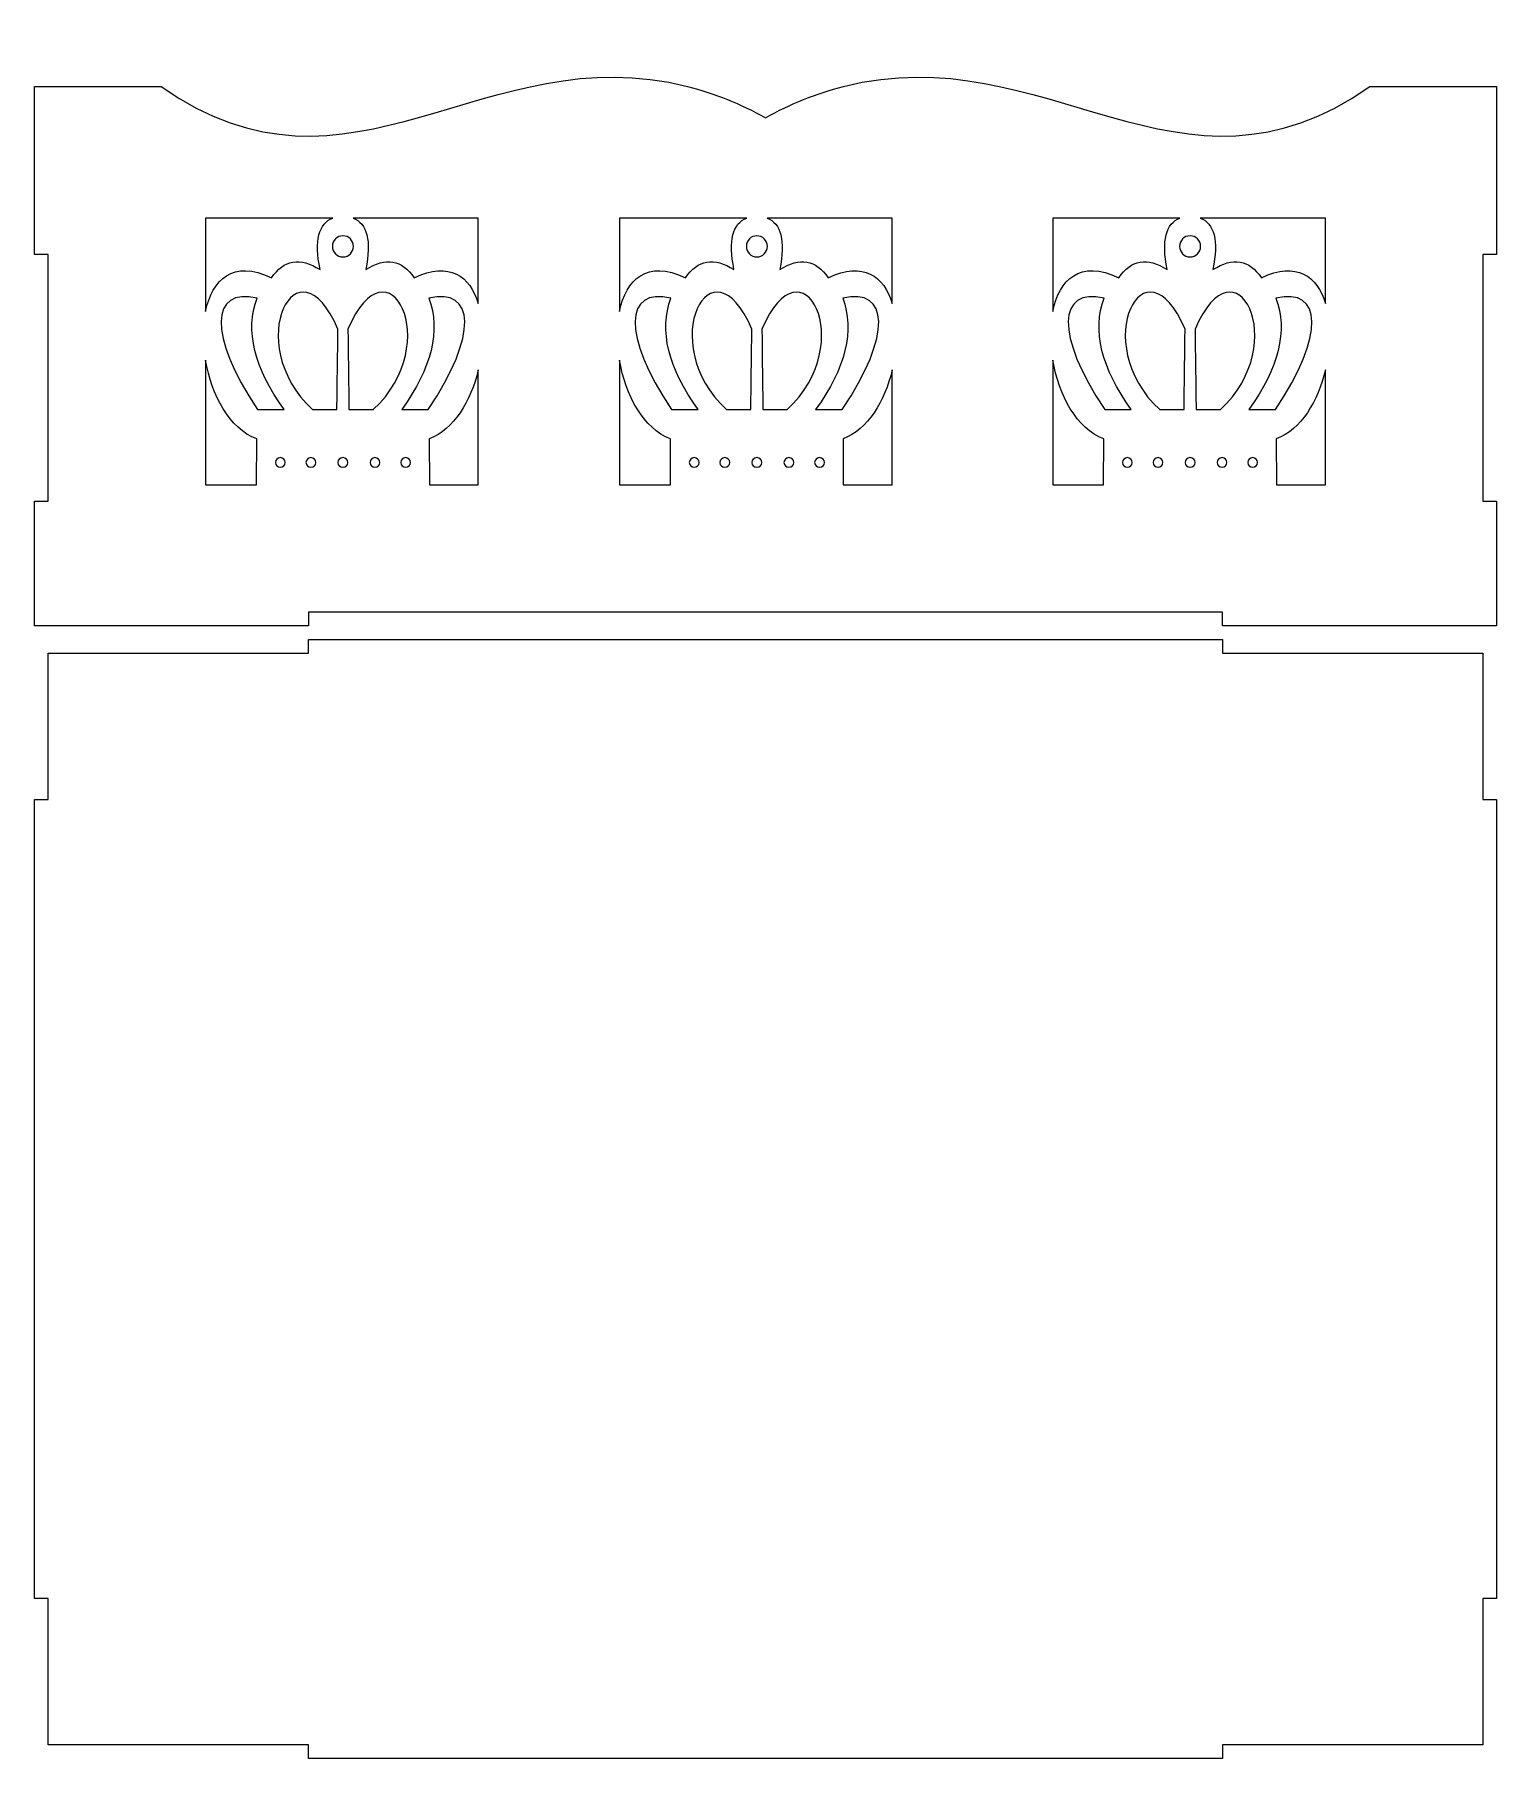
# Model space of a CAD drawing. Header units: millimetres. Extents: x -1460 to 1460, y -777 to 775.
# Drawn here: x -395.2 to -75.2, y 85.1 to 462.5 of the extents above; entities that cross this region are included whole.
import ezdxf

# ---------------------------------------------------------------- set-up
doc = ezdxf.new("R2010")
doc.units = ezdxf.units.MM
doc.header["$MEASUREMENT"] = 0
doc.layers.add('Camada 1', color=7, linetype='Continuous')

msp = doc.modelspace()

# ---------------------------------------------------------------- linework, layer by layer
at = {"layer": 'Camada 1', "color": 250, "lineweight": 20}
for points, knots in [([(-335.2472, 336.0498), (-335.2472, 336.0498), (-135.2498, 336.0498), (-135.2498, 336.0498), (-135.2498, 336.0498), (-135.2498, 336.0498), (-135.2498, 333.0498), (-135.2498, 333.0498), (-135.2498, 333.0498), (-135.2498, 333.0498), (-78.2484, 333.0498), (-78.2484, 333.0498), (-78.2484, 333.0498), (-78.2484, 333.0498), (-75.2484, 333.0523), (-75.2484, 333.0523), (-75.2484, 333.0523), (-75.2484, 333.0523), (-75.2484, 343.1867), (-75.2484, 343.1867), (-75.2484, 343.1867), (-75.2484, 343.1867), (-75.2484, 360.3264), (-75.2484, 360.3264), (-75.2484, 360.3264), (-75.2484, 360.3264), (-78.2484, 360.3264), (-78.2484, 360.3264), (-78.2484, 360.3264), (-78.2484, 360.3264), (-78.2484, 414.3264), (-78.2484, 414.3264), (-78.2484, 414.3264), (-78.2484, 414.3264), (-75.2484, 414.3264), (-75.2484, 414.3264), (-75.2484, 414.3264), (-75.2484, 414.3264), (-75.2484, 451.1188), (-75.2484, 451.1188), (-75.2484, 451.1188), (-75.2484, 451.1188), (-102.9897, 451.1188), (-102.9897, 451.1188), (-102.9897, 451.1188), (-144.5511, 421.798), (-173.8946, 462.507), (-218.1698, 451.1188), (-218.1698, 451.1188), (-224.1535, 449.5797), (-229.8389, 447.3068), (-235.2484, 444.284), (-235.2484, 444.284), (-240.6579, 447.3068), (-246.3433, 449.5797), (-252.327, 451.1188), (-252.327, 451.1188), (-296.6003, 462.5065), (-325.9421, 421.8016), (-367.5018, 451.1152), (-367.5018, 451.1152), (-367.5018, 451.1152), (-367.5073, 451.1188), (-367.5073, 451.1188), (-367.5073, 451.1188), (-367.5073, 451.1188), (-395.2484, 451.1188), (-395.2484, 451.1188), (-395.2484, 451.1188), (-395.2484, 451.1188), (-395.2484, 414.3264), (-395.2484, 414.3264), (-395.2484, 414.3264), (-395.2484, 414.3264), (-392.2484, 414.3264), (-392.2484, 414.3264), (-392.2484, 414.3264), (-392.2484, 414.3264), (-392.2484, 360.3264), (-392.2484, 360.3264), (-392.2484, 360.3264), (-392.2484, 360.3264), (-395.2484, 360.3264), (-395.2484, 360.3264), (-395.2484, 360.3264), (-395.2484, 360.3264), (-395.2484, 343.1867), (-395.2484, 343.1867), (-395.2484, 343.1867), (-395.2484, 343.1867), (-395.2484, 333.0523), (-395.2484, 333.0523), (-395.2484, 333.0523), (-395.2484, 333.0523), (-392.2484, 333.0498), (-392.2484, 333.0498), (-392.2484, 333.0498), (-392.2484, 333.0498), (-335.2472, 333.0498), (-335.2472, 333.0498), (-335.2472, 333.0498), (-335.2472, 333.0498), (-335.2472, 336.0498), (-335.2472, 336.0498)], [0, 0, 0, 0, 0.03703704, 0.03703704, 0.03703704, 0.03703704, 0.07407407, 0.07407407, 0.07407407, 0.07407407, 0.11111111, 0.11111111, 0.11111111, 0.11111111, 0.14814815, 0.14814815, 0.14814815, 0.14814815, 0.18518519, 0.18518519, 0.18518519, 0.18518519, 0.22222222, 0.22222222, 0.22222222, 0.22222222, 0.25925926, 0.25925926, 0.25925926, 0.25925926, 0.2962963, 0.2962963, 0.2962963, 0.2962963, 0.33333333, 0.33333333, 0.33333333, 0.33333333, 0.37037037, 0.37037037, 0.37037037, 0.37037037, 0.40740741, 0.40740741, 0.40740741, 0.40740741, 0.44444444, 0.44444444, 0.44444444, 0.44444444, 0.48148148, 0.48148148, 0.48148148, 0.48148148, 0.51851852, 0.51851852, 0.51851852, 0.51851852, 0.55555556, 0.55555556, 0.55555556, 0.55555556, 0.59259259, 0.59259259, 0.59259259, 0.59259259, 0.62962963, 0.62962963, 0.62962963, 0.62962963, 0.66666667, 0.66666667, 0.66666667, 0.66666667, 0.7037037, 0.7037037, 0.7037037, 0.7037037, 0.74074074, 0.74074074, 0.74074074, 0.74074074, 0.77777778, 0.77777778, 0.77777778, 0.77777778, 0.81481481, 0.81481481, 0.81481481, 0.81481481, 0.85185185, 0.85185185, 0.85185185, 0.85185185, 0.88888889, 0.88888889, 0.88888889, 0.88888889, 0.92592593, 0.92592593, 0.92592593, 0.92592593, 1, 1, 1, 1]), ([(-357.7985, 422.3286), (-357.7985, 422.3286), (-329.9595, 422.3286), (-329.9595, 422.3286), (-329.9595, 422.3286), (-333.0542, 421.1244), (-334.0124, 417.3848), (-332.7538, 411.0491), (-332.7538, 411.0491), (-337.1136, 413.8061), (-340.6508, 413.2058), (-343.3651, 409.2481), (-343.3651, 409.2481), (-351.7852, 413.2931), (-356.381, 408.8554), (-357.7985, 401.8895), (-357.7985, 401.8895), (-357.7985, 401.8895), (-357.7985, 422.3286), (-357.7985, 422.3286)], [0, 0, 0, 0, 0.16666667, 0.16666667, 0.16666667, 0.16666667, 0.33333333, 0.33333333, 0.33333333, 0.33333333, 0.5, 0.5, 0.5, 0.5, 0.66666667, 0.66666667, 0.66666667, 0.66666667, 1, 1, 1, 1]), ([(-322.7264, 411.0491), (-321.4678, 417.3848), (-322.426, 421.1244), (-325.5206, 422.3286), (-325.5206, 422.3286), (-325.5206, 422.3286), (-298.1184, 422.3286), (-298.1184, 422.3286), (-298.1184, 422.3286), (-298.1184, 422.3286), (-298.1184, 403.6289), (-298.1184, 403.6289), (-298.1184, 403.6289), (-299.9192, 409.5565), (-304.4199, 412.9449), (-312.1151, 409.2481), (-312.1151, 409.2481), (-314.8294, 413.2058), (-318.3666, 413.8061), (-322.7264, 411.0491)], [0, 0, 0, 0, 0.16666667, 0.16666667, 0.16666667, 0.16666667, 0.33333333, 0.33333333, 0.33333333, 0.33333333, 0.5, 0.5, 0.5, 0.5, 0.66666667, 0.66666667, 0.66666667, 0.66666667, 1, 1, 1, 1]), ([(-267.1962, 401.8895), (-267.1962, 401.8895), (-267.1962, 422.3286), (-267.1962, 422.3286), (-267.1962, 422.3286), (-267.1962, 422.3286), (-239.3572, 422.3286), (-239.3572, 422.3286), (-239.3572, 422.3286), (-242.4519, 421.1244), (-243.4101, 417.3848), (-242.1515, 411.0491), (-242.1515, 411.0491), (-246.5113, 413.8061), (-250.0485, 413.2058), (-252.7628, 409.2481), (-252.7628, 409.2481), (-261.1829, 413.2931), (-265.7787, 408.8554), (-267.1962, 401.8895)], [0, 0, 0, 0, 0.16666667, 0.16666667, 0.16666667, 0.16666667, 0.33333333, 0.33333333, 0.33333333, 0.33333333, 0.5, 0.5, 0.5, 0.5, 0.66666667, 0.66666667, 0.66666667, 0.66666667, 1, 1, 1, 1]), ([(-234.9183, 422.3286), (-234.9183, 422.3286), (-207.5161, 422.3286), (-207.5161, 422.3286), (-207.5161, 422.3286), (-207.5161, 422.3286), (-207.5161, 403.6289), (-207.5161, 403.6289), (-207.5161, 403.6289), (-209.3169, 409.5565), (-213.8176, 412.9449), (-221.5128, 409.2481), (-221.5128, 409.2481), (-224.2271, 413.2058), (-227.7643, 413.8061), (-232.1241, 411.0491), (-232.1241, 411.0491), (-230.8655, 417.3848), (-231.8237, 421.1244), (-234.9183, 422.3286)], [0, 0, 0, 0, 0.16666667, 0.16666667, 0.16666667, 0.16666667, 0.33333333, 0.33333333, 0.33333333, 0.33333333, 0.5, 0.5, 0.5, 0.5, 0.66666667, 0.66666667, 0.66666667, 0.66666667, 1, 1, 1, 1]), ([(-172.3784, 401.8895), (-172.3784, 401.8895), (-172.3784, 422.3286), (-172.3784, 422.3286), (-172.3784, 422.3286), (-172.3784, 422.3286), (-144.5394, 422.3286), (-144.5394, 422.3286), (-144.5394, 422.3286), (-147.6341, 421.1244), (-148.5923, 417.3848), (-147.3337, 411.0491), (-147.3337, 411.0491), (-151.6935, 413.8061), (-155.2307, 413.2058), (-157.945, 409.2481), (-157.945, 409.2481), (-166.3651, 413.2931), (-170.9609, 408.8554), (-172.3784, 401.8895)], [0, 0, 0, 0, 0.16666667, 0.16666667, 0.16666667, 0.16666667, 0.33333333, 0.33333333, 0.33333333, 0.33333333, 0.5, 0.5, 0.5, 0.5, 0.66666667, 0.66666667, 0.66666667, 0.66666667, 1, 1, 1, 1]), ([(-137.3063, 411.0491), (-136.0477, 417.3848), (-137.0059, 421.1244), (-140.1005, 422.3286), (-140.1005, 422.3286), (-140.1005, 422.3286), (-112.6983, 422.3286), (-112.6983, 422.3286), (-112.6983, 422.3286), (-112.6983, 422.3286), (-112.6983, 403.6289), (-112.6983, 403.6289), (-112.6983, 403.6289), (-114.4991, 409.5565), (-118.9998, 412.9449), (-126.695, 409.2481), (-126.695, 409.2481), (-129.4093, 413.2058), (-132.9465, 413.8061), (-137.3063, 411.0491)], [0, 0, 0, 0, 0.16666667, 0.16666667, 0.16666667, 0.16666667, 0.33333333, 0.33333333, 0.33333333, 0.33333333, 0.5, 0.5, 0.5, 0.5, 0.66666667, 0.66666667, 0.66666667, 0.66666667, 1, 1, 1, 1]), ([(-334.3915, 380.381), (-350.1604, 395.0426), (-337.5869, 418.6776), (-328.8379, 398.0041), (-328.8379, 398.0041), (-328.9845, 385.9804), (-329.0548, 380.9567), (-329.0548, 380.3804), (-329.0548, 380.3804), (-332.887, 380.3808), (-334.666, 380.381), (-334.3915, 380.381)], [0, 0, 0, 0, 0.25, 0.25, 0.25, 0.25, 0.5, 0.5, 0.5, 0.5, 1, 1, 1, 1]), ([(-330.0455, 416.1276), (-330.0455, 417.4018), (-329.0139, 418.4349), (-327.7402, 418.4371), (-327.7402, 418.4371), (-326.4663, 418.4349), (-325.4347, 417.4018), (-325.4347, 416.1276), (-325.4347, 416.1276), (-325.4347, 414.8535), (-326.4663, 413.8204), (-327.74, 413.8182), (-327.74, 413.8182), (-329.0139, 413.8204), (-330.0455, 414.8535), (-330.0455, 416.1276)], [0, 0, 0, 0, 0.2, 0.2, 0.2, 0.2, 0.4, 0.4, 0.4, 0.4, 0.6, 0.6, 0.6, 0.6, 1, 1, 1, 1]), ([(-326.4254, 380.3804), (-326.4254, 380.9567), (-326.4957, 385.9804), (-326.6423, 398.0041), (-326.6423, 398.0041), (-317.8933, 418.6776), (-305.3198, 395.0426), (-321.0887, 380.381), (-321.0887, 380.381), (-320.8142, 380.381), (-322.5932, 380.3808), (-326.4254, 380.3804)], [0, 0, 0, 0, 0.25, 0.25, 0.25, 0.25, 0.5, 0.5, 0.5, 0.5, 1, 1, 1, 1]), ([(-243.7892, 380.381), (-259.5581, 395.0426), (-246.9846, 418.6776), (-238.2356, 398.0041), (-238.2356, 398.0041), (-238.3822, 385.9804), (-238.4525, 380.9567), (-238.4525, 380.3804), (-238.4525, 380.3804), (-242.2847, 380.3808), (-244.0637, 380.381), (-243.7892, 380.381)], [0, 0, 0, 0, 0.25, 0.25, 0.25, 0.25, 0.5, 0.5, 0.5, 0.5, 1, 1, 1, 1]), ([(-239.4432, 416.1276), (-239.4432, 417.4018), (-238.4116, 418.4349), (-237.1379, 418.4371), (-237.1379, 418.4371), (-235.864, 418.4349), (-234.8324, 417.4018), (-234.8324, 416.1276), (-234.8324, 416.1276), (-234.8324, 414.8535), (-235.864, 413.8204), (-237.1377, 413.8182), (-237.1377, 413.8182), (-238.4116, 413.8204), (-239.4432, 414.8535), (-239.4432, 416.1276)], [0, 0, 0, 0, 0.2, 0.2, 0.2, 0.2, 0.4, 0.4, 0.4, 0.4, 0.6, 0.6, 0.6, 0.6, 1, 1, 1, 1]), ([(-235.8231, 380.3804), (-235.8231, 380.9567), (-235.8934, 385.9804), (-236.04, 398.0041), (-236.04, 398.0041), (-227.291, 418.6776), (-214.7175, 395.0426), (-230.4864, 380.381), (-230.4864, 380.381), (-230.2119, 380.381), (-231.9909, 380.3808), (-235.8231, 380.3804)], [0, 0, 0, 0, 0.25, 0.25, 0.25, 0.25, 0.5, 0.5, 0.5, 0.5, 1, 1, 1, 1]), ([(-148.9714, 380.381), (-164.7403, 395.0426), (-152.1668, 418.6776), (-143.4178, 398.0041), (-143.4178, 398.0041), (-143.5644, 385.9804), (-143.6347, 380.9567), (-143.6347, 380.3804), (-143.6347, 380.3804), (-147.4669, 380.3808), (-149.2459, 380.381), (-148.9714, 380.381)], [0, 0, 0, 0, 0.25, 0.25, 0.25, 0.25, 0.5, 0.5, 0.5, 0.5, 1, 1, 1, 1]), ([(-142.3199, 413.8182), (-143.5938, 413.8204), (-144.6254, 414.8535), (-144.6254, 416.1276), (-144.6254, 416.1276), (-144.6254, 417.4018), (-143.5938, 418.4349), (-142.3201, 418.4371), (-142.3201, 418.4371), (-141.0462, 418.4349), (-140.0146, 417.4018), (-140.0146, 416.1276), (-140.0146, 416.1276), (-140.0146, 414.8535), (-141.0462, 413.8204), (-142.3199, 413.8182)], [0, 0, 0, 0, 0.2, 0.2, 0.2, 0.2, 0.4, 0.4, 0.4, 0.4, 0.6, 0.6, 0.6, 0.6, 1, 1, 1, 1]), ([(-141.2222, 398.0041), (-132.4732, 418.6776), (-119.8997, 395.0426), (-135.6686, 380.381), (-135.6686, 380.381), (-135.3941, 380.381), (-137.1731, 380.3808), (-141.0053, 380.3804), (-141.0053, 380.3804), (-141.0053, 380.9567), (-141.0756, 385.9804), (-141.2222, 398.0041)], [0, 0, 0, 0, 0.25, 0.25, 0.25, 0.25, 0.5, 0.5, 0.5, 0.5, 1, 1, 1, 1]), ([(-346.4326, 380.3803), (-357.4081, 396.8072), (-356.6749, 407.1998), (-346.5426, 404.7943), (-346.5426, 404.7943), (-349.1672, 397.6811), (-347.1879, 389.5524), (-340.6047, 380.4082), (-340.6047, 380.4082), (-340.6047, 380.4082), (-346.4326, 380.3803), (-346.4326, 380.3803)], [0, 0, 0, 0, 0.25, 0.25, 0.25, 0.25, 0.5, 0.5, 0.5, 0.5, 1, 1, 1, 1]), ([(-308.9376, 404.7943), (-298.8053, 407.1998), (-298.0721, 396.8072), (-309.0476, 380.3803), (-309.0476, 380.3803), (-309.0476, 380.3803), (-314.8755, 380.4082), (-314.8755, 380.4082), (-314.8755, 380.4082), (-308.2923, 389.5524), (-306.313, 397.6811), (-308.9376, 404.7943)], [0, 0, 0, 0, 0.25, 0.25, 0.25, 0.25, 0.5, 0.5, 0.5, 0.5, 1, 1, 1, 1]), ([(-255.8303, 380.3803), (-266.8058, 396.8072), (-266.0726, 407.1998), (-255.9403, 404.7943), (-255.9403, 404.7943), (-258.5649, 397.6811), (-256.5856, 389.5524), (-250.0024, 380.4082), (-250.0024, 380.4082), (-250.0024, 380.4082), (-255.8303, 380.3803), (-255.8303, 380.3803)], [0, 0, 0, 0, 0.25, 0.25, 0.25, 0.25, 0.5, 0.5, 0.5, 0.5, 1, 1, 1, 1]), ([(-224.2732, 380.4082), (-217.69, 389.5524), (-215.7107, 397.6811), (-218.3353, 404.7943), (-218.3353, 404.7943), (-208.203, 407.1998), (-207.4698, 396.8072), (-218.4453, 380.3803), (-218.4453, 380.3803), (-218.4453, 380.3803), (-224.2732, 380.4082), (-224.2732, 380.4082)], [0, 0, 0, 0, 0.25, 0.25, 0.25, 0.25, 0.5, 0.5, 0.5, 0.5, 1, 1, 1, 1]), ([(-161.0125, 380.3803), (-171.988, 396.8072), (-171.2548, 407.1998), (-161.1225, 404.7943), (-161.1225, 404.7943), (-163.7471, 397.6811), (-161.7678, 389.5524), (-155.1846, 380.4082), (-155.1846, 380.4082), (-155.1846, 380.4082), (-161.0125, 380.3803), (-161.0125, 380.3803)], [0, 0, 0, 0, 0.25, 0.25, 0.25, 0.25, 0.5, 0.5, 0.5, 0.5, 1, 1, 1, 1]), ([(-129.4554, 380.4082), (-122.8722, 389.5524), (-120.8929, 397.6811), (-123.5175, 404.7943), (-123.5175, 404.7943), (-113.3852, 407.1998), (-112.652, 396.8072), (-123.6275, 380.3803), (-123.6275, 380.3803), (-123.6275, 380.3803), (-129.4554, 380.4082), (-129.4554, 380.4082)], [0, 0, 0, 0, 0.25, 0.25, 0.25, 0.25, 0.5, 0.5, 0.5, 0.5, 1, 1, 1, 1]), ([(-357.7985, 363.9086), (-357.7985, 363.9086), (-357.7985, 391.2418), (-357.7985, 391.2418), (-357.7985, 391.2418), (-356.4918, 383.603), (-352.5797, 376.1524), (-346.6088, 374.0017), (-346.6088, 374.0017), (-346.6088, 374.0017), (-346.6583, 363.9086), (-346.6583, 363.9086), (-346.6583, 363.9086), (-346.6583, 363.9086), (-357.7985, 363.9086), (-357.7985, 363.9086)], [0, 0, 0, 0, 0.2, 0.2, 0.2, 0.2, 0.4, 0.4, 0.4, 0.4, 0.6, 0.6, 0.6, 0.6, 1, 1, 1, 1]), ([(-308.8219, 363.9086), (-308.8219, 363.9086), (-308.8714, 374.0017), (-308.8714, 374.0017), (-308.8714, 374.0017), (-303.4621, 375.9501), (-299.7414, 382.2493), (-298.1184, 389.0959), (-298.1184, 389.0959), (-298.1184, 389.0959), (-298.1184, 363.9086), (-298.1184, 363.9086), (-298.1184, 363.9086), (-298.1184, 363.9086), (-308.8219, 363.9086), (-308.8219, 363.9086)], [0, 0, 0, 0, 0.2, 0.2, 0.2, 0.2, 0.4, 0.4, 0.4, 0.4, 0.6, 0.6, 0.6, 0.6, 1, 1, 1, 1]), ([(-267.1962, 363.9086), (-267.1962, 363.9086), (-267.1962, 391.2418), (-267.1962, 391.2418), (-267.1962, 391.2418), (-265.8895, 383.603), (-261.9774, 376.1524), (-256.0065, 374.0017), (-256.0065, 374.0017), (-256.0065, 374.0017), (-256.056, 363.9086), (-256.056, 363.9086), (-256.056, 363.9086), (-256.056, 363.9086), (-267.1962, 363.9086), (-267.1962, 363.9086)], [0, 0, 0, 0, 0.2, 0.2, 0.2, 0.2, 0.4, 0.4, 0.4, 0.4, 0.6, 0.6, 0.6, 0.6, 1, 1, 1, 1]), ([(-218.2196, 363.9086), (-218.2196, 363.9086), (-218.2691, 374.0017), (-218.2691, 374.0017), (-218.2691, 374.0017), (-212.8598, 375.9501), (-209.1391, 382.2493), (-207.5161, 389.0959), (-207.5161, 389.0959), (-207.5161, 389.0959), (-207.5161, 363.9086), (-207.5161, 363.9086), (-207.5161, 363.9086), (-207.5161, 363.9086), (-218.2196, 363.9086), (-218.2196, 363.9086)], [0, 0, 0, 0, 0.2, 0.2, 0.2, 0.2, 0.4, 0.4, 0.4, 0.4, 0.6, 0.6, 0.6, 0.6, 1, 1, 1, 1]), ([(-172.3784, 363.9086), (-172.3784, 363.9086), (-172.3784, 391.2418), (-172.3784, 391.2418), (-172.3784, 391.2418), (-171.0717, 383.603), (-167.1596, 376.1524), (-161.1887, 374.0017), (-161.1887, 374.0017), (-161.1887, 374.0017), (-161.2382, 363.9086), (-161.2382, 363.9086), (-161.2382, 363.9086), (-161.2382, 363.9086), (-172.3784, 363.9086), (-172.3784, 363.9086)], [0, 0, 0, 0, 0.2, 0.2, 0.2, 0.2, 0.4, 0.4, 0.4, 0.4, 0.6, 0.6, 0.6, 0.6, 1, 1, 1, 1]), ([(-123.4018, 363.9086), (-123.4018, 363.9086), (-123.4513, 374.0017), (-123.4513, 374.0017), (-123.4513, 374.0017), (-118.042, 375.9501), (-114.3213, 382.2493), (-112.6983, 389.0959), (-112.6983, 389.0959), (-112.6983, 389.0959), (-112.6983, 363.9086), (-112.6983, 363.9086), (-112.6983, 363.9086), (-112.6983, 363.9086), (-123.4018, 363.9086), (-123.4018, 363.9086)], [0, 0, 0, 0, 0.2, 0.2, 0.2, 0.2, 0.4, 0.4, 0.4, 0.4, 0.6, 0.6, 0.6, 0.6, 1, 1, 1, 1]), ([(-341.4577, 369.8729), (-340.8655, 369.8729), (-340.3855, 369.3985), (-340.3855, 368.8133), (-340.3855, 368.8133), (-340.3855, 368.228), (-340.8655, 367.7537), (-341.4577, 367.7537), (-341.4577, 367.7537), (-342.0499, 367.7537), (-342.53, 368.228), (-342.53, 368.8133), (-342.53, 368.8133), (-342.53, 369.3985), (-342.0499, 369.8729), (-341.4577, 369.8729)], [0, 0, 0, 0, 0.2, 0.2, 0.2, 0.2, 0.4, 0.4, 0.4, 0.4, 0.6, 0.6, 0.6, 0.6, 1, 1, 1, 1]), ([(-334.7493, 369.8729), (-334.1572, 369.8729), (-333.6771, 369.3985), (-333.6771, 368.8133), (-333.6771, 368.8133), (-333.6771, 368.228), (-334.1572, 367.7537), (-334.7493, 367.7537), (-334.7493, 367.7537), (-335.3415, 367.7537), (-335.8216, 368.228), (-335.8216, 368.8133), (-335.8216, 368.8133), (-335.8216, 369.3985), (-335.3415, 369.8729), (-334.7493, 369.8729)], [0, 0, 0, 0, 0.2, 0.2, 0.2, 0.2, 0.4, 0.4, 0.4, 0.4, 0.6, 0.6, 0.6, 0.6, 1, 1, 1, 1]), ([(-327.7402, 369.8723), (-327.7402, 369.8723), (-327.7054, 369.8729), (-327.7054, 369.8729), (-327.7054, 369.8729), (-327.1132, 369.8729), (-326.6332, 369.3985), (-326.6332, 368.8133), (-326.6332, 368.8133), (-326.6332, 368.228), (-327.1132, 367.7537), (-327.7054, 367.7537), (-327.7054, 367.7537), (-327.7054, 367.7537), (-327.74, 367.7542), (-327.74, 367.7542), (-327.74, 367.7542), (-327.74, 367.7542), (-327.7748, 367.7537), (-327.7748, 367.7537), (-327.7748, 367.7537), (-328.367, 367.7537), (-328.847, 368.228), (-328.847, 368.8133), (-328.847, 368.8133), (-328.847, 369.3985), (-328.367, 369.8729), (-327.7748, 369.8729), (-327.7748, 369.8729), (-327.7748, 369.8729), (-327.7402, 369.8723), (-327.7402, 369.8723)], [0, 0, 0, 0, 0.11111111, 0.11111111, 0.11111111, 0.11111111, 0.22222222, 0.22222222, 0.22222222, 0.22222222, 0.33333333, 0.33333333, 0.33333333, 0.33333333, 0.44444444, 0.44444444, 0.44444444, 0.44444444, 0.55555556, 0.55555556, 0.55555556, 0.55555556, 0.66666667, 0.66666667, 0.66666667, 0.66666667, 0.77777778, 0.77777778, 0.77777778, 0.77777778, 1, 1, 1, 1]), ([(-320.7309, 369.8729), (-320.1387, 369.8729), (-319.6586, 369.3985), (-319.6586, 368.8133), (-319.6586, 368.8133), (-319.6586, 368.228), (-320.1387, 367.7537), (-320.7309, 367.7537), (-320.7309, 367.7537), (-321.323, 367.7537), (-321.8031, 368.228), (-321.8031, 368.8133), (-321.8031, 368.8133), (-321.8031, 369.3985), (-321.323, 369.8729), (-320.7309, 369.8729)], [0, 0, 0, 0, 0.2, 0.2, 0.2, 0.2, 0.4, 0.4, 0.4, 0.4, 0.6, 0.6, 0.6, 0.6, 1, 1, 1, 1]), ([(-314.0225, 369.8729), (-313.4303, 369.8729), (-312.9502, 369.3985), (-312.9502, 368.8133), (-312.9502, 368.8133), (-312.9502, 368.228), (-313.4303, 367.7537), (-314.0225, 367.7537), (-314.0225, 367.7537), (-314.6147, 367.7537), (-315.0947, 368.228), (-315.0947, 368.8133), (-315.0947, 368.8133), (-315.0947, 369.3985), (-314.6147, 369.8729), (-314.0225, 369.8729)], [0, 0, 0, 0, 0.2, 0.2, 0.2, 0.2, 0.4, 0.4, 0.4, 0.4, 0.6, 0.6, 0.6, 0.6, 1, 1, 1, 1]), ([(-251.9277, 368.8133), (-251.9277, 369.3985), (-251.4476, 369.8729), (-250.8554, 369.8729), (-250.8554, 369.8729), (-250.2632, 369.8729), (-249.7832, 369.3985), (-249.7832, 368.8133), (-249.7832, 368.8133), (-249.7832, 368.228), (-250.2632, 367.7537), (-250.8554, 367.7537), (-250.8554, 367.7537), (-251.4476, 367.7537), (-251.9277, 368.228), (-251.9277, 368.8133)], [0, 0, 0, 0, 0.2, 0.2, 0.2, 0.2, 0.4, 0.4, 0.4, 0.4, 0.6, 0.6, 0.6, 0.6, 1, 1, 1, 1]), ([(-245.2193, 368.8133), (-245.2193, 369.3985), (-244.7392, 369.8729), (-244.147, 369.8729), (-244.147, 369.8729), (-243.5549, 369.8729), (-243.0748, 369.3985), (-243.0748, 368.8133), (-243.0748, 368.8133), (-243.0748, 368.228), (-243.5549, 367.7537), (-244.147, 367.7537), (-244.147, 367.7537), (-244.7392, 367.7537), (-245.2193, 368.228), (-245.2193, 368.8133)], [0, 0, 0, 0, 0.2, 0.2, 0.2, 0.2, 0.4, 0.4, 0.4, 0.4, 0.6, 0.6, 0.6, 0.6, 1, 1, 1, 1]), ([(-237.1379, 369.8723), (-237.1379, 369.8723), (-237.1031, 369.8729), (-237.1031, 369.8729), (-237.1031, 369.8729), (-236.5109, 369.8729), (-236.0309, 369.3985), (-236.0309, 368.8133), (-236.0309, 368.8133), (-236.0309, 368.228), (-236.5109, 367.7537), (-237.1031, 367.7537), (-237.1031, 367.7537), (-237.1031, 367.7537), (-237.1377, 367.7542), (-237.1377, 367.7542), (-237.1377, 367.7542), (-237.1377, 367.7542), (-237.1725, 367.7537), (-237.1725, 367.7537), (-237.1725, 367.7537), (-237.7647, 367.7537), (-238.2447, 368.228), (-238.2447, 368.8133), (-238.2447, 368.8133), (-238.2447, 369.3985), (-237.7647, 369.8729), (-237.1725, 369.8729), (-237.1725, 369.8729), (-237.1725, 369.8729), (-237.1379, 369.8723), (-237.1379, 369.8723)], [0, 0, 0, 0, 0.11111111, 0.11111111, 0.11111111, 0.11111111, 0.22222222, 0.22222222, 0.22222222, 0.22222222, 0.33333333, 0.33333333, 0.33333333, 0.33333333, 0.44444444, 0.44444444, 0.44444444, 0.44444444, 0.55555556, 0.55555556, 0.55555556, 0.55555556, 0.66666667, 0.66666667, 0.66666667, 0.66666667, 0.77777778, 0.77777778, 0.77777778, 0.77777778, 1, 1, 1, 1]), ([(-231.2008, 368.8133), (-231.2008, 369.3985), (-230.7207, 369.8729), (-230.1286, 369.8729), (-230.1286, 369.8729), (-229.5364, 369.8729), (-229.0563, 369.3985), (-229.0563, 368.8133), (-229.0563, 368.8133), (-229.0563, 368.228), (-229.5364, 367.7537), (-230.1286, 367.7537), (-230.1286, 367.7537), (-230.7207, 367.7537), (-231.2008, 368.228), (-231.2008, 368.8133)], [0, 0, 0, 0, 0.2, 0.2, 0.2, 0.2, 0.4, 0.4, 0.4, 0.4, 0.6, 0.6, 0.6, 0.6, 1, 1, 1, 1]), ([(-224.4924, 368.8133), (-224.4924, 369.3985), (-224.0124, 369.8729), (-223.4202, 369.8729), (-223.4202, 369.8729), (-222.828, 369.8729), (-222.3479, 369.3985), (-222.3479, 368.8133), (-222.3479, 368.8133), (-222.3479, 368.228), (-222.828, 367.7537), (-223.4202, 367.7537), (-223.4202, 367.7537), (-224.0124, 367.7537), (-224.4924, 368.228), (-224.4924, 368.8133)], [0, 0, 0, 0, 0.2, 0.2, 0.2, 0.2, 0.4, 0.4, 0.4, 0.4, 0.6, 0.6, 0.6, 0.6, 1, 1, 1, 1]), ([(-157.1099, 368.8133), (-157.1099, 369.3985), (-156.6298, 369.8729), (-156.0376, 369.8729), (-156.0376, 369.8729), (-155.4454, 369.8729), (-154.9654, 369.3985), (-154.9654, 368.8133), (-154.9654, 368.8133), (-154.9654, 368.228), (-155.4454, 367.7537), (-156.0376, 367.7537), (-156.0376, 367.7537), (-156.6298, 367.7537), (-157.1099, 368.228), (-157.1099, 368.8133)], [0, 0, 0, 0, 0.2, 0.2, 0.2, 0.2, 0.4, 0.4, 0.4, 0.4, 0.6, 0.6, 0.6, 0.6, 1, 1, 1, 1]), ([(-150.4015, 368.8133), (-150.4015, 369.3985), (-149.9214, 369.8729), (-149.3292, 369.8729), (-149.3292, 369.8729), (-148.7371, 369.8729), (-148.257, 369.3985), (-148.257, 368.8133), (-148.257, 368.8133), (-148.257, 368.228), (-148.7371, 367.7537), (-149.3292, 367.7537), (-149.3292, 367.7537), (-149.9214, 367.7537), (-150.4015, 368.228), (-150.4015, 368.8133)], [0, 0, 0, 0, 0.2, 0.2, 0.2, 0.2, 0.4, 0.4, 0.4, 0.4, 0.6, 0.6, 0.6, 0.6, 1, 1, 1, 1]), ([(-142.3201, 369.8723), (-142.3201, 369.8723), (-142.2853, 369.8729), (-142.2853, 369.8729), (-142.2853, 369.8729), (-141.6931, 369.8729), (-141.2131, 369.3985), (-141.2131, 368.8133), (-141.2131, 368.8133), (-141.2131, 368.228), (-141.6931, 367.7537), (-142.2853, 367.7537), (-142.2853, 367.7537), (-142.2853, 367.7537), (-142.3199, 367.7542), (-142.3199, 367.7542), (-142.3199, 367.7542), (-142.3199, 367.7542), (-142.3547, 367.7537), (-142.3547, 367.7537), (-142.3547, 367.7537), (-142.9469, 367.7537), (-143.4269, 368.228), (-143.4269, 368.8133), (-143.4269, 368.8133), (-143.4269, 369.3985), (-142.9469, 369.8729), (-142.3547, 369.8729), (-142.3547, 369.8729), (-142.3547, 369.8729), (-142.3201, 369.8723), (-142.3201, 369.8723)], [0, 0, 0, 0, 0.11111111, 0.11111111, 0.11111111, 0.11111111, 0.22222222, 0.22222222, 0.22222222, 0.22222222, 0.33333333, 0.33333333, 0.33333333, 0.33333333, 0.44444444, 0.44444444, 0.44444444, 0.44444444, 0.55555556, 0.55555556, 0.55555556, 0.55555556, 0.66666667, 0.66666667, 0.66666667, 0.66666667, 0.77777778, 0.77777778, 0.77777778, 0.77777778, 1, 1, 1, 1]), ([(-136.383, 368.8133), (-136.383, 369.3985), (-135.9029, 369.8729), (-135.3108, 369.8729), (-135.3108, 369.8729), (-134.7186, 369.8729), (-134.2385, 369.3985), (-134.2385, 368.8133), (-134.2385, 368.8133), (-134.2385, 368.228), (-134.7186, 367.7537), (-135.3108, 367.7537), (-135.3108, 367.7537), (-135.9029, 367.7537), (-136.383, 368.228), (-136.383, 368.8133)], [0, 0, 0, 0, 0.2, 0.2, 0.2, 0.2, 0.4, 0.4, 0.4, 0.4, 0.6, 0.6, 0.6, 0.6, 1, 1, 1, 1]), ([(-129.6746, 368.8133), (-129.6746, 369.3985), (-129.1946, 369.8729), (-128.6024, 369.8729), (-128.6024, 369.8729), (-128.0102, 369.8729), (-127.5301, 369.3985), (-127.5301, 368.8133), (-127.5301, 368.8133), (-127.5301, 368.228), (-128.0102, 367.7537), (-128.6024, 367.7537), (-128.6024, 367.7537), (-129.1946, 367.7537), (-129.6746, 368.228), (-129.6746, 368.8133)], [0, 0, 0, 0, 0.2, 0.2, 0.2, 0.2, 0.4, 0.4, 0.4, 0.4, 0.6, 0.6, 0.6, 0.6, 1, 1, 1, 1]), ([(-135.2498, 330.0523), (-135.2498, 330.0523), (-335.2472, 330.0523), (-335.2472, 330.0523), (-335.2472, 330.0523), (-335.2472, 330.0523), (-335.2472, 327.0523), (-335.2472, 327.0523), (-335.2472, 327.0523), (-335.2472, 327.0523), (-392.2484, 327.0523), (-392.2484, 327.0523), (-392.2484, 327.0523), (-392.2484, 327.0523), (-392.2484, 295.03), (-392.2484, 295.03), (-392.2484, 295.03), (-392.2484, 295.03), (-395.2484, 295.03), (-395.2484, 295.03), (-395.2484, 295.03), (-395.2484, 295.03), (-395.2484, 120.1292), (-395.2484, 120.1292), (-395.2484, 120.1292), (-395.2484, 120.1292), (-392.2484, 120.1292), (-392.2484, 120.1292), (-392.2484, 120.1292), (-392.2484, 120.1292), (-392.2484, 88.1069), (-392.2484, 88.1069), (-392.2484, 88.1069), (-392.2484, 88.1069), (-335.2472, 88.1069), (-335.2472, 88.1069), (-335.2472, 88.1069), (-335.2472, 88.1069), (-335.2472, 85.1069), (-335.2472, 85.1069), (-335.2472, 85.1069), (-335.2472, 85.1069), (-135.2498, 85.1069), (-135.2498, 85.1069), (-135.2498, 85.1069), (-135.2498, 85.1069), (-135.2498, 88.1069), (-135.2498, 88.1069), (-135.2498, 88.1069), (-135.2498, 88.1069), (-78.2484, 88.1069), (-78.2484, 88.1069), (-78.2484, 88.1069), (-78.2484, 88.1069), (-78.2484, 120.1292), (-78.2484, 120.1292), (-78.2484, 120.1292), (-78.2484, 120.1292), (-75.2484, 120.1292), (-75.2484, 120.1292), (-75.2484, 120.1292), (-75.2484, 120.1292), (-75.2484, 295.03), (-75.2484, 295.03), (-75.2484, 295.03), (-75.2484, 295.03), (-78.2484, 295.03), (-78.2484, 295.03), (-78.2484, 295.03), (-78.2484, 295.03), (-78.2484, 327.0523), (-78.2484, 327.0523), (-78.2484, 327.0523), (-78.2484, 327.0523), (-135.2498, 327.0523), (-135.2498, 327.0523), (-135.2498, 327.0523), (-135.2498, 327.0523), (-135.2498, 330.0523), (-135.2498, 330.0523)], [0, 0, 0, 0, 0.04761905, 0.04761905, 0.04761905, 0.04761905, 0.0952381, 0.0952381, 0.0952381, 0.0952381, 0.14285714, 0.14285714, 0.14285714, 0.14285714, 0.19047619, 0.19047619, 0.19047619, 0.19047619, 0.23809524, 0.23809524, 0.23809524, 0.23809524, 0.28571429, 0.28571429, 0.28571429, 0.28571429, 0.33333333, 0.33333333, 0.33333333, 0.33333333, 0.38095238, 0.38095238, 0.38095238, 0.38095238, 0.42857143, 0.42857143, 0.42857143, 0.42857143, 0.47619048, 0.47619048, 0.47619048, 0.47619048, 0.52380952, 0.52380952, 0.52380952, 0.52380952, 0.57142857, 0.57142857, 0.57142857, 0.57142857, 0.61904762, 0.61904762, 0.61904762, 0.61904762, 0.66666667, 0.66666667, 0.66666667, 0.66666667, 0.71428571, 0.71428571, 0.71428571, 0.71428571, 0.76190476, 0.76190476, 0.76190476, 0.76190476, 0.80952381, 0.80952381, 0.80952381, 0.80952381, 0.85714286, 0.85714286, 0.85714286, 0.85714286, 0.9047619, 0.9047619, 0.9047619, 0.9047619, 1, 1, 1, 1])]:
    msp.add_open_spline(points, degree=3, knots=knots, dxfattribs=at)

doc.saveas('drawing.dxf')
